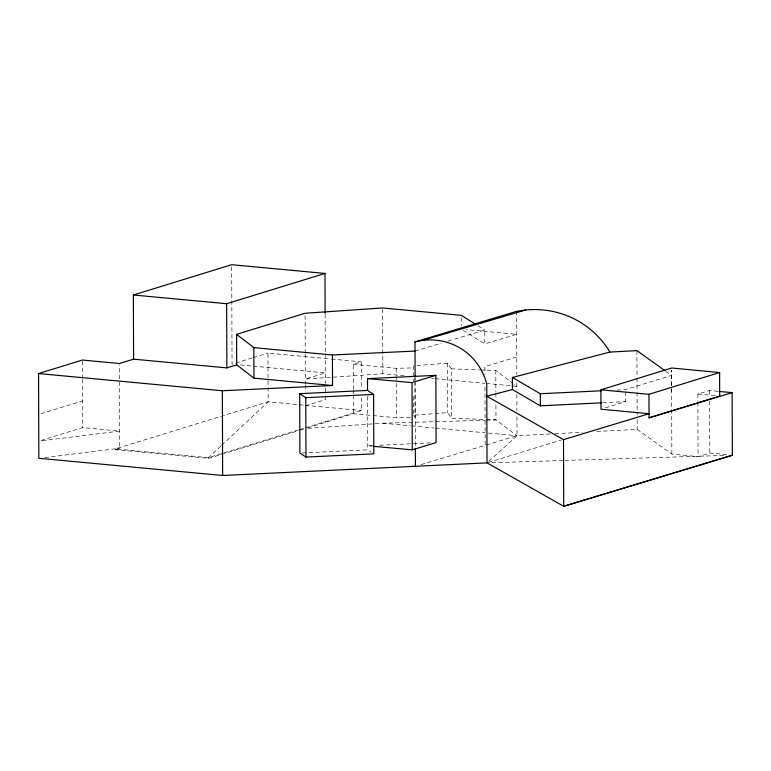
<?xml version="1.0" encoding="UTF-8"?>
<svg xmlns="http://www.w3.org/2000/svg" width="771" height="771" viewBox="0 0 771 771"><rect width="100%" height="100%" fill="white"/><g stroke="black" fill="none" stroke-linecap="round" stroke-linejoin="round"><path stroke-width="0.58" stroke-dasharray="3.85 2.89" d="M220.785 446.158L208.507 457.656L208.507 458.369L115.216 449.628L115.216 448.924L268.125 401.816L304.005 405.18M221.662 445.339L268.125 401.816L267.961 353.108L330.152 358.929M488.804 461.28L517.013 435.74L550.34 433.967M40.94 413.719L82.555 400.901M252.242 357.946L232.042 364.172L231.695 265.899M253.37 357.599L267.961 353.108M41.036 440.443L82.642 427.626L119.688 431.095L39.976 440.983M353.33 389.259L353.243 364.307L361.242 361.84L361.339 389.162M115.216 449.628L119.746 448.24L119.457 364.693M305.412 405.768L325.42 399.6L325.41 396.121M298.637 429.89L208.507 457.656L115.216 448.924M299.784 429.543L304.343 428.136M305.489 427.78L361.416 410.548L361.368 396.294M208.507 458.369L298.647 430.603M299.784 430.247L304.343 428.84M307.716 427.809L353.417 413.728L396.352 417.747L412.707 417.323M617.06 390.01L625.454 389.596L671.695 375.352M605.437 407.849L625.503 401.662L625.454 389.596M488.178 462.523L561.057 440.068M671.637 391.562L671.734 386.907M717.888 391.302L709.59 390.512L697.861 394.068L697.88 401.277M596.754 431.5L637.193 429.341L671.859 454.109L698.063 456.605L709.802 453.059L728.778 454.861M415.01 351.056L441.311 343.143M448.173 341.081L484.766 330.084L484.814 343.895L516.657 334.325L465.983 329.583M516.734 357.021L484.892 366.591L484.92 374.937M421.13 464.576L485.171 445.32L484.959 385.673M486.308 444.973L517.013 435.74L516.946 415.742M44.795 457.54L119.746 448.24M416.86 365.55L447.353 363.199L451.228 368.856L451.401 418.277L485.412 419.52M413.449 396.41L413.516 415.241L447.527 412.62L451.401 418.277M404.283 375.785L382.85 373.771L305.316 379.072L325.333 372.904L253.572 366.186M307.87 428.329L383.023 423.192L485.161 420.224M555.101 433.716L582.481 432.261M602.71 402.78L625.503 401.662M372.499 445.609L367.738 445.84L372.422 446.255M379.64 445.272L430.334 442.853M302.28 452.943L367.757 449.821L371.217 452.114M491.831 462.725L563.678 460.48M564.883 460.441L725.26 455.42M486.356 420.185L495.975 419.906L517.013 435.74L486.366 432.878M353.243 364.307L396.178 368.326L413.709 367.873M451.228 368.856L479.379 369.887M480.555 369.926L495.801 370.485L513.014 383.438M486.588 419.569L495.975 419.906L495.917 403.435M331.347 359.045L361.242 361.84M697.967 394.029L715.122 395.639M431.673 378.349L434.063 378.571M435.249 378.677L485.017 383.341M486.193 383.447L516.84 386.319L513.968 384.16M240.417 364.953L252.377 366.071M305.2 405.286L361.416 410.548M383.023 423.192L410.413 425.765M411.608 425.871L434.227 427.992M435.422 428.107L485.19 432.762M477.895 325.776L484.766 330.084M463.226 330.364L484.814 343.895M665.807 371.256L671.58 375.39M413.516 415.241L415.049 417.265L414.923 383.139M709.59 390.512L709.609 396.525M709.628 401.334L709.802 453.059M697.89 402.481L698.073 456.605M671.724 385.76L671.676 370.109L671.628 388.102M671.637 389.259L671.859 454.109M636.923 350.622L637.01 376.865M637.019 378.05L637.058 391.176M637.068 392.372L637.145 415.029M637.164 419.8L637.193 429.341M516.58 311.339L516.801 374.6M516.83 382.801L516.849 389.847M516.869 394.559L516.927 411.03M495.801 370.485L495.869 391.668M495.878 392.844L495.898 398.732M461.222 317.623L461.251 325.68M447.353 363.199L447.527 412.62M415.106 377.549L415.116 379.949M415.116 381.144L415.347 447.151M414.904 377.26L414.923 381.963M413.343 365.82L413.391 381.115M396.178 368.326L396.198 375.381M396.207 376.566L396.352 417.747M382.628 309.161L382.85 373.771M367.565 396.313L367.757 449.821M353.34 390.444L353.349 394.01M353.349 395.195L353.417 413.728M325.131 314.183L325.256 352.53M325.266 353.725L325.372 383.351M325.381 387.996L325.41 394.954M325.497 421.612L325.507 422.325M305.094 315.647L305.22 352.742M305.229 353.937L305.335 383.717M305.335 384.874L305.364 391.841M82.41 361.242L82.468 378.069M82.478 379.274L82.642 427.626"/><path stroke-width="1.16" d="M601.515 402.838L540.355 405.816L512.445 389.538L486.809 396.217L563.495 439.643L563.726 506.296L732.45 455.208L563.726 506.296L487.041 462.87L222.636 475.485L38.849 458.282L38.55 373.55L82.41 360.038L119.457 363.507L133.585 359.161L133.364 294.994L231.695 264.704L324.986 273.435L325.121 312.987M133.364 294.994L226.645 303.726L324.986 273.435M236.61 334.354L253.832 347.634L332.426 354.997L332.532 385.5L253.938 378.147L236.716 364.856L236.61 334.354L305.085 313.257L382.618 307.957L461.222 315.32L474.955 323.926M133.585 359.161L226.876 367.892L236.716 364.856M563.495 439.643L649.028 413.719L600.975 409.218L600.908 389.808L671.666 368.008L719.613 372.538L719.7 396.063L649.047 417.834L648.96 394.309L719.613 372.538M367.545 390.415L299.697 393.653L299.9 453.059L305.962 457.078L373.819 453.84L373.607 394.444L367.545 390.415L367.507 378.619L412.022 382.609L435.866 375.352L436.097 442.573L412.254 449.83L373.598 446.361M649.047 417.834L732.122 392.651L732.334 455.198M415.106 376.344L414.981 341.89L516.58 311.339L525.658 310A97.098 91.884 -59.5 0 1 609.928 352.058L636.923 350.622L664.843 370.572M414.981 341.89L422.681 340.406L525.658 310M512.445 389.538L512.407 377.462L609.928 352.058M512.407 377.462L540.317 393.75L601.476 390.772M332.426 354.997L415.01 351.056M367.507 378.619L435.866 375.352M38.55 373.55L222.347 390.762L332.532 385.5M299.697 393.653L305.759 397.682L373.607 394.444M600.908 389.808L648.96 394.309M719.073 391.408L732.122 392.651M540.317 393.75L540.355 405.816M487.041 462.87L486.761 384.151A62.971 60.08 -56.4 0 0 422.681 340.406M415.357 448.346L415.415 466.291M412.022 382.609L412.254 449.83M305.759 397.682L305.962 457.078M253.832 347.634L253.938 378.147M226.645 303.726L226.876 367.892M222.347 390.762L222.636 475.485"/></g></svg>
